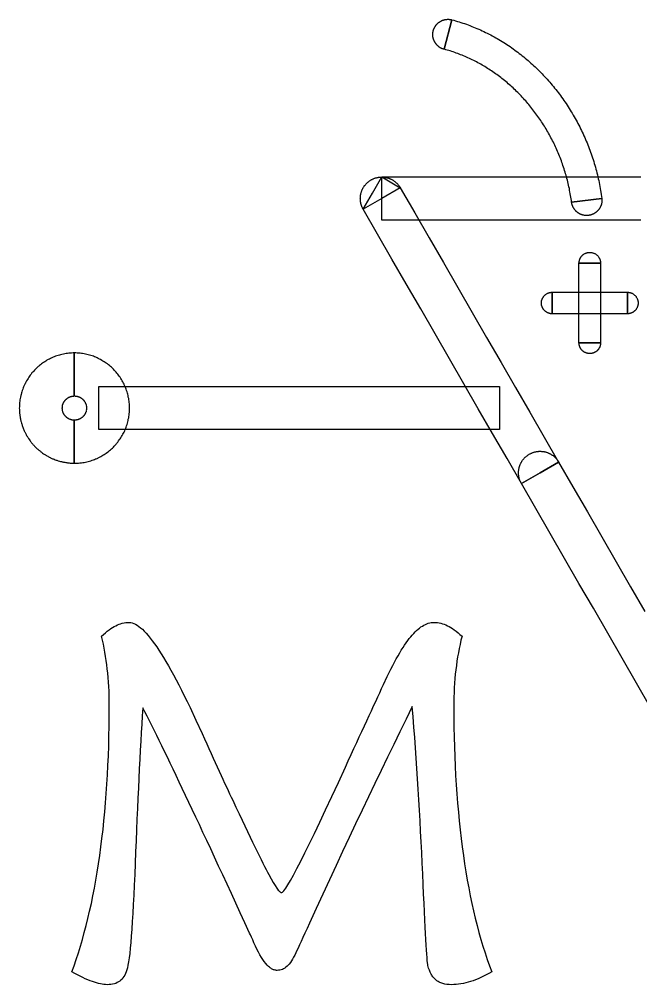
# Model space of a CAD drawing. Extents: x 0 to 100, y 0 to 85.
# Drawn here: x 0 to 45.9, y 13.8 to 85.1 of the extents above; entities that cross this region are included whole.
import ezdxf

# ---------------------------------------------------------------- set-up
doc = ezdxf.new("R2010")
doc.units = 0
doc.layers.get('0').update_dxf_attribs({"linetype": 'CONTINUOUS'})

msp = doc.modelspace()

# ---------------------------------------------------------------- linework, layer by layer
at = {"color": 7}
for points in [[(31.943752, 85.022728), (31.368751, 82.847788), (31.337504, 82.854045), (31.312501, 82.866536), (31.287498, 82.872793), (31.256245, 82.885284), (31.231242, 82.891542), (31.206239, 82.904033), (31.181236, 82.916524), (31.156233, 82.929015), (31.13123, 82.941506), (31.106226, 82.953997), (31.081223, 82.966488), (31.05622, 82.985233), (31.037461, 82.997724), (31.012458, 83.010215), (30.987455, 83.028961), (30.968696, 83.047707), (30.943693, 83.060198), (30.924934, 83.078943), (30.906201, 83.097692), (30.887442, 83.11644), (30.862439, 83.135186), (30.84368, 83.153934), (30.824948, 83.172683), (30.81246, 83.191431), (30.793701, 83.216429), (30.774968, 83.235177), (30.756209, 83.253923), (30.743721, 83.278923), (30.724962, 83.297672), (30.712474, 83.32267), (30.699985, 83.347667), (30.681253, 83.366416), (30.668764, 83.391414), (30.656276, 83.416414), (30.643788, 83.441412), (30.631273, 83.46641), (30.625002, 83.49141), (30.612514, 83.516408), (30.600026, 83.541406), (30.593755, 83.566404), (30.581267, 83.591402), (30.575022, 83.616402), (30.568778, 83.6414), (30.562508, 83.666398), (30.556237, 83.697647), (30.549993, 83.722645), (30.543722, 83.747642), (30.543722, 83.778891), (30.537478, 83.803892), (30.537478, 83.82889), (30.531234, 83.860141), (30.531234, 83.885138), (30.531234, 83.910136), (30.531234, 83.941385), (30.531234, 83.966383), (30.531234, 83.997632), (30.531234, 84.02263), (30.537478, 84.053878), (30.537478, 84.078876), (30.543722, 84.110125), (30.549993, 84.135123), (30.556237, 84.166372), (30.562508, 84.191372), (30.568778, 84.222623), (30.575022, 84.247621), (30.581267, 84.27887), (30.593755, 84.303868), (30.600026, 84.328868), (30.612514, 84.360117), (30.625002, 84.385115), (30.637491, 84.410113), (30.650005, 84.435111), (30.662494, 84.460109), (30.674982, 84.485106), (30.68747, 84.510107), (30.699959, 84.528855), (30.718718, 84.553853), (30.731206, 84.578854), (30.749965, 84.597599), (30.762453, 84.622597), (30.781186, 84.641346), (30.799945, 84.666343), (30.818677, 84.685092), (30.837436, 84.70384), (30.856169, 84.722589), (30.874928, 84.741337), (30.893687, 84.760083), (30.912446, 84.778831), (30.931205, 84.797579), (30.956208, 84.816328), (30.97494, 84.828819), (30.999943, 84.847567), (31.018676, 84.860058), (31.043679, 84.878806), (31.062411, 84.891297), (31.087415, 84.903788), (31.112418, 84.922537), (31.137421, 84.935028), (31.15618, 84.941285), (31.181183, 84.953776), (31.206186, 84.966267), (31.231189, 84.978758), (31.256192, 84.985016), (31.281195, 84.997506), (31.312445, 85.003764), (31.337448, 85.016255), (31.362452, 85.022512), (31.387455, 85.02877), (31.412458, 85.035027), (31.443708, 85.041284), (31.468711, 85.041284), (31.493714, 85.047542), (31.524964, 85.053799), (31.549967, 85.053799), (31.57497, 85.053799), (31.606223, 85.060057), (31.631226, 85.060057), (31.662476, 85.060057), (31.687479, 85.060057), (31.718729, 85.060057), (31.743732, 85.053799), (31.774982, 85.053799), (31.799985, 85.047542), (31.831232, 85.047542), (31.856235, 85.041284), (31.887483, 85.035027), (31.912486, 85.02877)], [(43.006253, 71.841845), (40.781253, 71.560601), (40.762494, 71.685598), (40.743762, 71.816845), (40.725003, 71.935592), (40.7, 72.066839), (40.681241, 72.191833), (40.656237, 72.316831), (40.631234, 72.435578), (40.612475, 72.566825), (40.581223, 72.68557), (40.55622, 72.810567), (40.52497, 72.935564), (40.499967, 73.060558), (40.468717, 73.179309), (40.437467, 73.304303), (40.399967, 73.4293), (40.368717, 73.548045), (40.337465, 73.660544), (40.299968, 73.785539), (40.262466, 73.910535), (40.224967, 74.023033), (40.187467, 74.148029), (40.143716, 74.266776), (40.106216, 74.385522), (40.068717, 74.504268), (40.024965, 74.616766), (39.974967, 74.735512), (39.931216, 74.854258), (39.887467, 74.966756), (39.843715, 75.085502), (39.793717, 75.198), (39.737467, 75.316745), (39.693715, 75.429244), (39.637465, 75.54174), (39.587469, 75.654238), (39.537468, 75.766734), (39.481218, 75.87923), (39.431217, 75.991728), (39.374966, 76.104224), (39.318716, 76.21672), (39.256216, 76.322968), (39.199966, 76.435464), (39.137466, 76.54171), (39.081215, 76.647959), (39.018715, 76.754205), (38.962465, 76.860454), (38.899968, 76.9667), (38.831218, 77.072946), (38.768716, 77.179194), (38.706216, 77.279191), (38.637467, 77.385437), (38.568715, 77.491686), (38.499965, 77.591682), (38.431216, 77.691678), (38.362467, 77.791677), (38.293717, 77.897923), (38.218719, 77.991672), (38.149964, 78.091668), (38.074965, 78.191665), (37.999966, 78.285411), (37.924968, 78.39166), (37.849966, 78.479157), (37.774967, 78.579153), (37.693716, 78.672902), (37.618715, 78.766649), (37.543716, 78.854146), (37.462465, 78.947895), (37.387467, 79.041641), (37.299966, 79.129138), (37.224967, 79.222887), (37.137464, 79.310384), (37.056216, 79.40413), (36.974968, 79.48538), (36.887465, 79.572877), (36.806217, 79.654124), (36.718716, 79.741623), (36.631216, 79.82287), (36.549968, 79.910367), (36.456215, 79.991614), (36.368715, 80.072863), (36.281214, 80.15411), (36.193717, 80.229108), (36.099967, 80.310357), (36.012467, 80.385354), (35.918717, 80.466601), (35.824964, 80.541599), (35.731217, 80.616596), (35.637467, 80.691595), (35.543718, 80.766593), (35.449965, 80.83534), (35.356215, 80.910337), (35.262465, 80.979087), (35.162466, 81.047835), (35.068716, 81.116583), (34.968717, 81.18533), (34.868715, 81.24783), (34.774968, 81.316577), (34.674966, 81.379075), (34.574964, 81.441573), (34.474968, 81.510323), (34.374966, 81.566571), (34.274966, 81.629069), (34.168715, 81.685317), (34.068716, 81.747816), (33.968714, 81.804062), (33.862465, 81.860313), (33.756216, 81.916561), (33.656217, 81.966559), (33.549966, 82.022807), (33.443714, 82.072807), (33.337466, 82.122805), (33.231217, 82.172803), (33.124965, 82.222802), (33.024966, 82.2728), (32.912465, 82.316551), (32.806217, 82.360297), (32.699965, 82.404047), (32.587467, 82.447796), (32.481216, 82.491544), (32.368715, 82.529043), (32.262466, 82.572792), (32.149965, 82.61029), (32.043717, 82.647789), (31.931216, 82.68529), (31.818715, 82.722788), (31.706217, 82.754037), (31.593716, 82.785286), (31.481215, 82.816535), (31.368714, 82.847784), (31.943715, 85.022724), (32.081213, 84.985225), (32.212468, 84.947724), (32.349967, 84.910225), (32.481216, 84.866477), (32.612465, 84.822729), (32.743717, 84.77898), (32.881215, 84.741482), (33.012465, 84.691483), (33.143714, 84.641483), (33.274966, 84.597735), (33.406218, 84.541487), (33.537467, 84.491488), (33.668716, 84.44149), (33.793716, 84.385242), (33.918715, 84.328992), (34.049965, 84.272744), (34.181217, 84.216496), (34.306216, 84.153998), (34.431216, 84.09775), (34.556216, 84.029001), (34.681216, 83.966503), (34.806215, 83.904005), (34.924966, 83.841507), (35.049965, 83.772757), (35.174965, 83.70401), (35.293715, 83.635262), (35.412466, 83.566515), (35.537465, 83.491517), (35.656216, 83.416518), (35.774966, 83.34777), (35.887464, 83.272773), (36.006214, 83.191524), (36.124965, 83.116526), (36.237466, 83.041529), (36.356216, 82.960282), (36.468717, 82.879033), (36.581215, 82.791536), (36.693716, 82.710289), (36.806217, 82.629039), (36.918717, 82.541543), (37.031218, 82.460295), (37.137464, 82.372796), (37.243716, 82.2853), (37.356217, 82.191553), (37.462465, 82.104056), (37.568717, 82.010307), (37.674965, 81.92281), (37.781214, 81.829064), (37.881216, 81.729065), (37.987467, 81.635318), (38.087467, 81.541572), (38.193715, 81.447825), (38.293717, 81.347826), (38.387464, 81.24783), (38.493716, 81.147831), (38.593715, 81.047835), (38.687465, 80.941589), (38.787467, 80.84159), (38.881217, 80.735344), (38.974966, 80.635348), (39.068716, 80.529099), (39.162466, 80.422853), (39.249966, 80.316604), (39.343716, 80.210358), (39.437466, 80.097862), (39.524966, 79.985364), (39.612467, 79.879118), (39.706217, 79.76037), (39.787468, 79.654124), (39.874965, 79.541628), (39.956216, 79.429132), (40.043716, 79.310384), (40.124967, 79.191636), (40.206216, 79.07914), (40.287467, 78.960394), (40.368717, 78.841646), (40.443716, 78.7229), (40.518715, 78.610404), (40.599969, 78.485407), (40.674967, 78.366661), (40.749966, 78.241663), (40.824965, 78.122917), (40.893717, 77.997922), (40.974965, 77.872924), (41.043717, 77.747928), (41.112466, 77.622931), (41.181216, 77.497935), (41.249968, 77.372937), (41.312468, 77.241692), (41.381217, 77.116695), (41.443717, 76.985449), (41.506217, 76.860454), (41.568717, 76.729206), (41.631216, 76.597961), (41.693716, 76.466713), (41.749967, 76.335468), (41.806217, 76.197971), (41.862468, 76.072975), (41.918718, 75.935478), (41.974968, 75.804233), (42.024967, 75.672985), (42.081217, 75.53549), (42.124966, 75.397995), (42.181216, 75.260497), (42.224965, 75.123002), (42.274966, 74.985505), (42.324967, 74.84801), (42.368716, 74.710513), (42.412468, 74.566768), (42.456216, 74.429271), (42.493716, 74.298025), (42.537467, 74.154278), (42.574967, 74.010533), (42.612466, 73.866786), (42.649965, 73.729291), (42.681218, 73.585544), (42.718715, 73.441799), (42.749967, 73.298054), (42.781217, 73.160558), (42.812467, 73.01056), (42.843715, 72.866817), (42.868718, 72.723069), (42.899965, 72.579324), (42.918724, 72.435578), (42.943727, 72.29183), (42.96873, 72.141835), (42.987463, 71.99184)], [(28.131333, 72.623094), (26.759458, 71.835614), (25.387585, 71.048138), (25.368839, 71.085637), (25.350093, 71.116887), (25.331345, 71.154386), (25.312599, 71.191883), (25.300108, 71.229383), (25.28136, 71.266882), (25.268869, 71.304381), (25.256378, 71.341881), (25.243887, 71.37938), (25.23763, 71.416879), (25.225139, 71.454376), (25.218881, 71.491876), (25.20639, 71.529375), (25.200133, 71.566872), (25.193876, 71.604371), (25.187618, 71.641873), (25.187618, 71.67937), (25.181361, 71.723119), (25.181361, 71.760618), (25.181361, 71.798118), (25.175103, 71.835614), (25.181361, 71.873114), (25.181361, 71.910616), (25.181361, 71.948113), (25.187618, 71.985612), (25.187618, 72.023111), (25.193876, 72.060611), (25.200133, 72.098107), (25.20639, 72.135607), (25.212648, 72.173106), (25.225139, 72.210606), (25.231396, 72.248105), (25.243887, 72.285604), (25.256378, 72.323104), (25.268869, 72.360601), (25.28136, 72.391851), (25.293851, 72.42935), (25.306342, 72.466847), (25.325088, 72.498099), (25.337579, 72.535596), (25.356327, 72.566846), (25.375073, 72.598096), (25.393821, 72.635593), (25.412567, 72.666843), (25.431313, 72.698093), (25.456313, 72.729342), (25.475059, 72.76059), (25.500059, 72.79184), (25.525057, 72.823087), (25.550058, 72.854337), (25.575058, 72.885587), (25.600059, 72.91059), (25.625059, 72.941837), (25.65631, 72.96684), (25.681311, 72.998088), (25.712562, 73.023091), (25.743811, 73.048094), (25.77506, 73.073097), (25.806311, 73.0981), (25.837559, 73.123103), (25.868811, 73.141862), (25.90006, 73.166865), (25.93756, 73.185624), (25.975061, 73.210627), (26.00631, 73.229386), (26.043811, 73.248119), (26.08131, 73.266878), (26.118811, 73.28561), (26.156309, 73.298099), (26.18756, 73.310587), (26.225061, 73.329346), (26.26256, 73.341834), (26.300061, 73.354323), (26.33756, 73.360593), (26.37506, 73.373082), (26.418811, 73.379326), (26.45631, 73.391814), (26.493811, 73.398058), (26.531311, 73.404329), (26.56881, 73.410573), (26.606312, 73.410573), (26.643812, 73.416844), (26.681311, 73.416844), (26.72506, 73.416844), (26.762562, 73.416844), (26.800061, 73.416844), (26.837561, 73.416844), (26.87506, 73.416844), (26.912562, 73.410573), (26.950061, 73.410573), (26.987561, 73.404329), (27.02506, 73.398058), (27.062562, 73.391814), (27.100062, 73.38557), (27.137561, 73.373082), (27.17506, 73.366811), (27.21256, 73.354323), (27.250062, 73.341834), (27.281312, 73.329346), (27.318811, 73.316858), (27.356313, 73.304369), (27.387561, 73.291881), (27.425063, 73.273122), (27.45631, 73.260634), (27.493812, 73.241875), (27.525059, 73.223116), (27.556312, 73.204357), (27.593811, 73.185598), (27.625061, 73.160595), (27.656311, 73.141862), (27.687561, 73.123103), (27.718814, 73.0981), (27.750061, 73.073097), (27.781311, 73.048094), (27.806314, 73.023091), (27.837564, 72.998088), (27.868814, 72.973085), (27.893817, 72.941835), (27.91882, 72.916832), (27.95007, 72.885582), (27.975073, 72.854332), (28.000076, 72.823084), (28.025079, 72.791834), (28.043812, 72.760587), (28.068815, 72.729337), (28.093818, 72.691838), (28.112577, 72.660588)], [(26.762586, 73.429321), (28.131333, 72.623094), (29.193829, 70.782813), (30.256263, 68.942636), (31.318719, 67.102428), (32.381256, 65.262073), (33.443685, 63.421907), (34.50613, 61.581714), (35.56862, 59.741441), (36.631142, 57.901116), (37.693693, 56.060735), (38.756299, 54.220261), (39.818834, 52.379912), (38.446959, 51.592433), (37.075084, 50.804956), (36.012591, 52.645237), (34.950154, 54.485414), (33.887701, 56.325622), (32.825163, 58.165977), (31.762734, 60.006141), (30.700289, 61.846337), (29.6378, 63.686609), (28.575278, 65.526934), (27.512727, 67.367315), (26.45012, 69.207789), (25.387585, 71.048138), (26.075085, 72.238728)], [(41.325004, 61.185897), (41.325004, 63.146256), (41.325004, 65.106607), (41.325004, 67.066981), (42.918753, 67.066981), (42.918753, 65.106623), (42.918753, 63.146272), (42.918753, 61.185897)], [(39.343753, 64.917041), (41.195834, 64.917041), (43.047907, 64.917041), (44.900003, 64.917041), (44.900003, 63.329588), (43.047923, 63.329588), (41.19585, 63.329588), (39.343753, 63.329588)], [(4.043077, 52.300267), (4.043077, 55.474773), (4.037362, 55.47345), (4.018899, 55.479588), (3.999998, 55.479588), (3.962635, 55.479588), (3.956041, 55.486176), (3.949887, 55.479588), (3.937579, 55.486176), (3.912525, 55.486176), (3.875162, 55.498479), (3.868569, 55.498479), (3.862415, 55.498479), (3.850106, 55.498479), (3.856261, 55.504644), (3.825052, 55.511232), (3.793843, 55.517397), (3.781095, 55.517397), (3.774941, 55.523535), (3.743732, 55.535839), (3.70637, 55.548591), (3.699776, 55.554756), (3.675162, 55.560921), (3.662414, 55.567509), (3.668569, 55.573674), (3.662414, 55.573674), (3.643513, 55.579812), (3.62505, 55.585977), (3.62505, 55.592142), (3.618896, 55.59873), (3.606148, 55.611033), (3.587685, 55.611033), (3.574938, 55.623786), (3.543729, 55.648392), (3.524827, 55.661145), (3.518673, 55.661145), (3.512519, 55.66731), (3.499771, 55.679613), (3.487463, 55.692366), (3.468561, 55.711257), (3.462407, 55.717422), (3.456252, 55.717422), (3.437351, 55.742478), (3.418888, 55.754781), (3.418888, 55.76092), (3.412294, 55.76092), (3.40614, 55.773672), (3.393832, 55.785976), (3.381084, 55.798729), (3.368776, 55.817196), (3.362622, 55.817196), (3.362622, 55.823361), (3.34372, 55.848417), (3.324818, 55.879625), (3.31251, 55.892378), (3.318664, 55.892378), (3.31251, 55.898543), (3.306355, 55.904707), (3.299762, 55.91746), (3.287453, 55.923625), (3.281299, 55.948681), (3.275145, 55.960984), (3.268552, 55.967149), (3.268552, 55.960984), (3.262397, 55.979876), (3.256243, 55.998767), (3.250089, 56.004932), (3.231187, 56.042293), (3.225033, 56.073504), (3.225033, 56.079668), (3.218879, 56.079668), (3.218879, 56.092421), (3.212285, 56.123629), (3.199977, 56.154839), (3.199977, 56.160978), (3.199977, 56.167142), (3.199977, 56.17373), (3.187669, 56.211095), (3.181075, 56.242302), (3.187669, 56.242302), (3.181075, 56.255055), (3.181075, 56.26122), (3.181075, 56.298582), (3.174921, 56.317473), (3.174921, 56.335941), (3.181075, 56.373742), (3.174921, 56.40495), (3.174921, 56.423841), (3.181075, 56.442309), (3.181075, 56.467365), (3.181075, 56.486256), (3.187669, 56.511312), (3.193823, 56.52978), (3.193823, 56.56099), (3.199977, 56.573743), (3.199977, 56.598799), (3.212285, 56.617267), (3.218879, 56.642323), (3.225033, 56.661215), (3.231187, 56.673518), (3.237341, 56.698574), (3.250089, 56.735933), (3.256243, 56.735933), (3.256243, 56.742521), (3.268552, 56.760989), (3.268552, 56.773742), (3.275145, 56.77988), (3.281299, 56.786045), (3.287453, 56.817253), (3.300201, 56.836144), (3.318664, 56.848447), (3.331411, 56.867338), (3.337566, 56.88623), (3.356467, 56.911286), (3.368776, 56.923589), (3.381084, 56.935892), (3.393832, 56.954783), (3.40614, 56.967086), (3.425042, 56.985977), (3.437351, 56.99873), (3.450098, 57.017198), (3.475154, 57.03609), (3.487463, 57.048393), (3.487463, 57.054557), (3.50021, 57.054557), (3.512519, 57.073449), (3.53142, 57.086202), (3.556037, 57.098505), (3.568785, 57.110808), (3.587687, 57.123561), (3.606149, 57.135864), (3.625051, 57.142029), (3.63736, 57.154782), (3.662416, 57.167085), (3.687469, 57.179838), (3.706371, 57.186002), (3.712525, 57.192167), (3.737581, 57.198332), (3.762637, 57.211085), (3.781097, 57.21725), (3.799999, 57.223415), (3.818901, 57.230003), (3.85011, 57.236167), (3.868572, 57.242332), (3.887474, 57.248497), (3.906376, 57.248497), (3.924836, 57.248497), (3.949892, 57.26125), (3.981101, 57.26125), (4.000003, 57.26125), (4.025056, 57.26125), (4.043077, 57.266965), (4.043077, 60.44059), (3.968791, 60.436198), (3.862417, 60.429609), (3.762637, 60.429609), (3.656264, 60.417306), (3.556044, 60.398415), (3.462417, 60.39225), (3.356044, 60.379947), (3.256263, 60.354891), (3.14989, 60.336), (3.05011, 60.304792), (2.962637, 60.285901), (2.868571, 60.254693), (2.762637, 60.223483), (2.668571, 60.192276), (2.581099, 60.154914), (2.493626, 60.123703), (2.393846, 60.079748), (2.300219, 60.03623), (2.218901, 59.986123), (2.137582, 59.948758), (2.043956, 59.898649), (1.962637, 59.842385), (1.875165, 59.792276), (1.793846, 59.742164), (1.712527, 59.6859), (1.643956, 59.629636), (1.562637, 59.567221), (1.487472, 59.510958), (1.45011, 59.473593), (1.4, 59.442386), (1.362637, 59.405024), (1.324835, 59.373374), (1.262417, 59.31755), (1.193846, 59.248539), (1.124835, 59.173373), (1.062417, 59.104801), (0.993846, 59.029638), (0.931428, 58.961066), (0.868571, 58.873595), (0.806154, 58.798429), (0.756044, 58.723703), (0.693626, 58.642383), (0.643956, 58.561066), (0.593846, 58.473592), (0.543736, 58.392275), (0.50022, 58.317551), (0.475165, 58.273593), (0.45011, 58.223484), (0.425055, 58.16722), (0.4, 58.129856), (0.387692, 58.092497), (0.362637, 58.042385), (0.337582, 57.992275), (0.318681, 57.936012), (0.281318, 57.861285), (0.25011, 57.767218), (0.218901, 57.667438), (0.187692, 57.573813), (0.156044, 57.486342), (0.131428, 57.379966), (0.106373, 57.28634), (0.087472, 57.179967), (0.062417, 57.086339), (0.050109, 56.98612), (0.037362, 56.886341), (0.025055, 56.779965), (0.012307, 56.679746), (0.006153, 56.573815), (0.006153, 56.467439), (0, 56.373673), (0.006154, 56.273452), (0.006154, 56.167079), (0.012308, 56.061145), (0.025055, 55.973671), (0.031209, 55.910817), (0.037363, 55.854553), (0.043956, 55.80488), (0.056264, 55.742026), (0.068571, 55.654552), (0.081319, 55.567078), (0.093626, 55.510814), (0.106374, 55.454551), (0.118681, 55.404883), (0.131429, 55.348619), (0.156044, 55.254552), (0.187692, 55.173672), (0.2, 55.123562), (0.218901, 55.073453), (0.231209, 55.017189), (0.256264, 54.960925), (0.287473, 54.879606), (0.318681, 54.804882), (0.337582, 54.754773), (0.362637, 54.698509), (0.387692, 54.642245), (0.406154, 54.611035), (0.425055, 54.573673), (0.45011, 54.51741), (0.475165, 54.467298), (0.50022, 54.429938), (0.518681, 54.398728), (0.543736, 54.348619), (0.568791, 54.304663), (0.587692, 54.267299), (0.618901, 54.21719), (0.643956, 54.173674), (0.681319, 54.123564), (0.70022, 54.092354), (0.74989, 54.023345), (0.8, 53.948619), (0.837363, 53.89851), (0.875165, 53.854991), (0.906374, 53.81719), (0.931429, 53.78598), (0.956044, 53.748618), (0.993846, 53.710814), (1.031209, 53.661144), (1.062418, 53.636088), (1.093626, 53.598726), (1.131429, 53.560922), (1.168791, 53.517406), (1.193846, 53.49235), (1.218901, 53.473459), (1.256264, 53.429943), (1.30022, 53.392139), (1.331429, 53.360932), (1.362638, 53.335876), (1.406154, 53.298511), (1.45011, 53.261152), (1.487473, 53.236096), (1.512528, 53.204888), (1.556044, 53.179832), (1.6, 53.142468), (1.65011, 53.104667), (1.718682, 53.048403), (1.787693, 53.004887), (1.825055, 52.979831), (1.875165, 52.942469), (1.924835, 52.917413), (1.962638, 52.886206), (2, 52.867315), (2.043956, 52.848423), (2.10022, 52.817216), (2.131429, 52.798748), (2.168791, 52.779857), (2.212308, 52.748646), (2.275165, 52.72359), (2.312528, 52.704699), (2.343736, 52.686231), (2.393846, 52.661175), (2.456264, 52.636119), (2.50022, 52.617228), (2.574945, 52.592172), (2.656264, 52.55481), (2.718682, 52.536342), (2.768791, 52.517451), (2.825055, 52.504698), (2.875165, 52.48623), (2.956044, 52.455022), (3.043956, 52.436131), (3.106374, 52.423828), (3.156044, 52.404937), (3.212308, 52.392634), (3.268572, 52.379881), (3.34989, 52.367577), (3.443956, 52.354825), (3.506374, 52.342521), (3.556044, 52.336357), (3.612308, 52.329769), (3.675165, 52.323604), (3.762638, 52.311301), (3.868572, 52.311301), (3.974945, 52.305136)], [(4.043369, 52.300267), (4.068864, 52.298415), (4.16293, 52.305004), (4.275458, 52.311168), (4.381392, 52.311168), (4.481611, 52.323471), (4.581392, 52.336224), (4.681612, 52.348527), (4.787985, 52.36128), (4.881611, 52.385887), (4.981392, 52.404778), (5.081612, 52.435985), (5.181392, 52.454877), (5.275458, 52.486084), (5.369084, 52.517292), (5.468864, 52.548502), (5.56293, 52.585864), (5.637655, 52.617074), (5.687765, 52.635966), (5.744029, 52.661022), (5.794139, 52.686078), (5.825348, 52.698381), (5.868864, 52.723437), (5.925128, 52.748493), (5.969084, 52.779703), (6.019194, 52.798594), (6.093919, 52.848706), (6.175238, 52.892222), (6.262711, 52.942332), (6.344029, 52.998595), (6.425348, 53.054859), (6.500512, 53.111123), (6.575238, 53.173541), (6.662711, 53.235958), (6.731721, 53.298374), (6.806447, 53.360794), (6.875458, 53.423649), (6.950183, 53.492221), (7.012601, 53.567389), (7.075458, 53.629804), (7.106667, 53.661012), (7.144029, 53.70453), (7.175238, 53.748486), (7.212601, 53.785847), (7.268864, 53.861013), (7.331721, 53.942332), (7.381392, 54.017056), (7.444249, 54.098376), (7.493919, 54.173541), (7.544029, 54.267167), (7.600293, 54.348486), (7.650403, 54.435958), (7.687765, 54.523429), (7.731722, 54.598597), (7.781392, 54.692223), (7.819194, 54.798596), (7.856557, 54.886067), (7.887765, 54.973541), (7.925128, 55.067166), (7.956337, 55.167388), (7.981393, 55.261013), (8.006449, 55.354639), (8.031505, 55.448267), (8.050407, 55.55464), (8.075463, 55.661013), (8.093925, 55.754641), (8.100519, 55.85486), (8.112827, 55.95464), (8.125136, 56.061013), (8.131729, 56.160792), (8.131729, 56.267168), (8.144037, 56.373541), (8.131729, 56.473321), (8.131729, 56.579694), (8.125136, 56.679474), (8.112827, 56.785849), (8.10008, 56.886068), (8.093925, 56.985848), (8.075463, 57.079476), (8.050407, 57.185849), (8.031505, 57.292222), (8.006449, 57.385848), (7.981393, 57.479476), (7.956337, 57.57354), (7.925128, 57.673323), (7.887765, 57.766945), (7.856557, 57.848265), (7.819194, 57.941893), (7.775238, 58.048266), (7.731722, 58.135738), (7.687765, 58.217057), (7.650403, 58.304528), (7.594139, 58.392002), (7.544029, 58.473319), (7.493919, 58.554639), (7.444249, 58.642111), (7.381392, 58.723431), (7.331721, 58.798157), (7.268864, 58.873322), (7.206447, 58.954642), (7.144029, 59.029366), (7.081612, 59.104528), (7.012601, 59.17354), (6.950183, 59.248266), (6.875458, 59.317277), (6.806447, 59.379695), (6.731721, 59.442113), (6.656557, 59.504531), (6.575238, 59.566949), (6.500512, 59.629364), (6.425348, 59.685628), (6.344029, 59.741891), (6.256557, 59.792003), (6.175238, 59.842113), (6.093919, 59.892222), (6.006447, 59.948486), (5.918974, 59.98585), (5.831502, 60.035957), (5.750183, 60.073322), (5.644249, 60.123431), (5.550183, 60.154641), (5.468864, 60.192003), (5.375238, 60.223211), (5.275458, 60.254421), (5.175238, 60.285628), (5.087766, 60.30452), (4.987985, 60.335727), (4.887765, 60.354619), (4.781392, 60.379675), (4.675458, 60.391978), (4.581392, 60.398143), (4.487765, 60.417034), (4.381392, 60.429337), (4.275458, 60.429337), (4.169084, 60.435925), (4.068864, 60.44209), (4.043369, 60.440238), (4.043369, 57.266613), (4.044242, 57.267142), (4.068859, 57.261004), (4.093915, 57.267142), (4.118969, 57.260554), (4.144025, 57.260554), (4.162926, 57.260554), (4.187982, 57.260554), (4.219191, 57.248251), (4.237654, 57.248251), (4.250401, 57.248251), (4.268861, 57.242086), (4.293917, 57.235498), (4.318973, 57.22936), (4.344029, 57.223195), (4.356338, 57.21703), (4.37524, 57.210865), (4.406449, 57.198112), (4.42535, 57.191948), (4.431505, 57.191948), (4.456558, 57.179195), (4.481614, 57.166892), (4.500516, 57.154588), (4.512824, 57.148), (4.537878, 57.135697), (4.55634, 57.123394), (4.569088, 57.110641), (4.58799, 57.098338), (4.612604, 57.085585), (4.625352, 57.073282), (4.644253, 57.060979), (4.656562, 57.048226), (4.66887, 57.029335), (4.687772, 57.017032), (4.70052, 56.99814), (4.718982, 56.985837), (4.73173, 56.966946), (4.744038, 56.954643), (4.76294, 56.94189), (4.775249, 56.923422), (4.781403, 56.910669), (4.800305, 56.885613), (4.812613, 56.867145), (4.825361, 56.854392), (4.837669, 56.835924), (4.850417, 56.817033), (4.856571, 56.798142), (4.868879, 56.779674), (4.875473, 56.754618), (4.887781, 56.729562), (4.90009, 56.704506), (4.906683, 56.673298), (4.918992, 56.654407), (4.925146, 56.642104), (4.925146, 56.617048), (4.937893, 56.591992), (4.937893, 56.566936), (4.950202, 56.554633), (4.944048, 56.535741), (4.950202, 56.510685), (4.956356, 56.486079), (4.962949, 56.461023), (4.956356, 56.442132), (4.962949, 56.417076), (4.969104, 56.398608), (4.962949, 56.373552), (4.969104, 56.341902), (4.962949, 56.323434), (4.956356, 56.298378), (4.962949, 56.279487), (4.956356, 56.254431), (4.950202, 56.229375), (4.944048, 56.204769), (4.950202, 56.185877), (4.937893, 56.166986), (4.937893, 56.148518), (4.925146, 56.117308), (4.925146, 56.098417), (4.918992, 56.086114), (4.906683, 56.061058), (4.90009, 56.036002), (4.887781, 56.010946), (4.881627, 56.004781), (4.875473, 55.992028), (4.868879, 55.96082), (4.856571, 55.941929), (4.844263, 55.923461), (4.837669, 55.90457), (4.825361, 55.892267), (4.812613, 55.873375), (4.800305, 55.854484), (4.781403, 55.829878), (4.775249, 55.810987), (4.756347, 55.798684), (4.756347, 55.785931), (4.744038, 55.792095), (4.744038, 55.785931), (4.737884, 55.779766), (4.718982, 55.75471), (4.700081, 55.742407), (4.687772, 55.723515), (4.66887, 55.711212), (4.656562, 55.692321), (4.63766, 55.679568), (4.625352, 55.667265), (4.612604, 55.654962), (4.58799, 55.642209), (4.569088, 55.629906), (4.550186, 55.617153), (4.537878, 55.60485), (4.512824, 55.592547), (4.487768, 55.579794), (4.481614, 55.573655), (4.47546, 55.573655), (4.47546, 55.567491), (4.462712, 55.567491), (4.437656, 55.554738), (4.431502, 55.548573), (4.394139, 55.542408), (4.375238, 55.529655), (4.362929, 55.52349), (4.344027, 55.517352), (4.312818, 55.511187), (4.30051, 55.504599), (4.275454, 55.498434), (4.256552, 55.49227), (4.231496, 55.49227), (4.212594, 55.49227), (4.18798, 55.479966), (4.169078, 55.479966), (4.144022, 55.479966), (4.12512, 55.479966), (4.100506, 55.473378), (4.068858, 55.479966), (4.068858, 55.479437), (4.043362, 55.474595)], [(5.873616, 57.960986), (7.986215, 57.960986), (10.098824, 57.960986), (12.211281, 57.960986), (14.323789, 57.960986), (16.436221, 57.960986), (18.548926, 57.960986), (20.661676, 57.960986), (22.774097, 57.960986), (24.886749, 57.960986), (26.99939, 57.960986), (29.111898, 57.960986), (31.224654, 57.960986), (33.337336, 57.960986), (35.450002, 57.960986), (35.450002, 56.370406), (35.450002, 54.779826), (33.337402, 54.779826), (31.224797, 54.779826), (29.112337, 54.779826), (26.99983, 54.779826), (24.887397, 54.779826), (22.774692, 54.779826), (20.661943, 54.779826), (18.549521, 54.779826), (16.43687, 54.779826), (14.324227, 54.779826), (12.211719, 54.779826), (10.098964, 54.779826), (7.986281, 54.779826), (5.873616, 54.779826), (5.873616, 56.370406)], [(39.818752, 52.386138), (38.446877, 51.592409), (37.075002, 50.798683), (37.056243, 50.83618), (37.037484, 50.867432), (37.018725, 50.904929), (36.999966, 50.942428), (36.987477, 50.979928), (36.968745, 51.017427), (36.956257, 51.054924), (36.943768, 51.092426), (36.93128, 51.129925), (36.918792, 51.167422), (36.912521, 51.204922), (36.900006, 51.242421), (36.893735, 51.279918), (36.887465, 51.317417), (36.881221, 51.354919), (36.87495, 51.398665), (36.868679, 51.436162), (36.868679, 51.473664), (36.862435, 51.511164), (36.862435, 51.54866), (36.862435, 51.58616), (36.862435, 51.623659), (36.862435, 51.661158), (36.868679, 51.704905), (36.868679, 51.742407), (36.87495, 51.779906), (36.87495, 51.817403), (36.881221, 51.854902), (36.887465, 51.892402), (36.899953, 51.929901), (36.906224, 51.967398), (36.918712, 52.004897), (36.924956, 52.03615), (36.937445, 52.073647), (36.949933, 52.111146), (36.962421, 52.148645), (36.97491, 52.179893), (36.987424, 52.217392), (37.006183, 52.254891), (37.024942, 52.286141), (37.037431, 52.323641), (37.05619, 52.354888), (37.074949, 52.386138), (37.093708, 52.423637), (37.112467, 52.454885), (37.13747, 52.486135), (37.156229, 52.517385), (37.181232, 52.548634), (37.206235, 52.579884), (37.231238, 52.611132), (37.256241, 52.636135), (37.281244, 52.667382), (37.306247, 52.698632), (37.337497, 52.723635), (37.3625, 52.748638), (37.393753, 52.779888), (37.425, 52.804891), (37.456253, 52.829895), (37.4875, 52.854898), (37.518753, 52.879901), (37.55, 52.89866), (37.581253, 52.923663), (37.618752, 52.948666), (37.656251, 52.967425), (37.687504, 52.986184), (37.725001, 53.004943), (37.762503, 53.023702), (37.800005, 53.042461), (37.837502, 53.054949), (37.868754, 53.073708), (37.906251, 53.086196), (37.943753, 53.098685), (37.981252, 53.111173), (38.018752, 53.123661), (38.056251, 53.129906), (38.100003, 53.142394), (38.137502, 53.148665), (38.175001, 53.154935), (38.212503, 53.161206), (38.25, 53.16745), (38.287502, 53.173721), (38.325002, 53.173721), (38.362501, 53.179991), (38.406253, 53.179991), (38.443752, 53.179991), (38.481251, 53.179991), (38.518753, 53.179991), (38.556253, 53.173721), (38.593752, 53.173721), (38.631254, 53.16745), (38.668751, 53.16745), (38.706253, 53.161206), (38.743752, 53.154935), (38.781252, 53.142447), (38.818754, 53.136176), (38.856251, 53.129932), (38.893753, 53.117444), (38.931255, 53.104955), (38.968751, 53.092467), (39.000004, 53.079979), (39.037501, 53.06749), (39.075003, 53.055002), (39.106253, 53.036243), (39.143752, 53.017484), (39.175002, 53.004996), (39.212501, 52.986237), (39.243754, 52.967478), (39.275001, 52.948719), (39.306251, 52.923716), (39.343753, 52.904957), (39.375001, 52.886198), (39.406253, 52.861195), (39.431256, 52.836192), (39.462509, 52.811188), (39.493759, 52.786185), (39.525009, 52.761182), (39.550012, 52.736179), (39.581265, 52.704929), (39.606268, 52.679926), (39.631271, 52.648679), (39.656274, 52.617429), (39.681277, 52.586182), (39.70628, 52.554932), (39.731283, 52.523682), (39.756286, 52.492432), (39.78129, 52.461184), (39.800048, 52.423685)], [(32.687503, 39.536506), (32.612502, 39.236513), (32.543753, 38.930274), (32.475003, 38.624032), (32.418753, 38.317787), (32.362502, 38.005296), (32.312502, 37.692807), (32.268753, 37.380315), (32.231253, 37.061575), (32.193751, 36.742834), (32.162504, 36.417843), (32.137501, 36.080351), (32.118768, 35.736613), (32.100009, 35.386622), (32.093765, 35.030381), (32.081277, 34.667892), (32.081277, 34.299153), (32.087521, 33.549173), (32.093792, 32.817944), (32.10628, 32.086715), (32.125039, 31.367982), (32.150042, 30.655504), (32.181292, 29.955522), (32.218794, 29.255543), (32.256293, 28.568063), (32.306294, 27.893082), (32.356293, 27.218101), (32.418793, 26.555619), (32.481292, 25.899386), (32.550044, 25.249408), (32.625043, 24.611921), (32.706291, 23.980691), (32.787545, 23.355711), (32.881292, 22.743224), (32.975045, 22.136995), (33.075041, 21.543262), (33.187542, 20.955781), (33.300043, 20.380794), (33.412541, 19.818311), (33.537544, 19.268327), (33.668793, 18.72459), (33.800045, 18.193351), (33.937543, 17.66837), (34.081291, 17.162132), (34.231294, 16.662144), (34.387544, 16.16841), (34.543794, 15.687176), (34.712542, 15.218437), (34.881293, 14.762203), (34.675043, 14.64345), (34.468792, 14.537204), (34.275043, 14.43721), (34.075042, 14.34346), (33.881293, 14.262214), (33.693793, 14.180969), (33.506294, 14.112219), (33.325043, 14.055969), (33.143793, 13.999724), (32.962543, 13.94972), (32.787545, 13.912221), (32.606295, 13.874724), (32.431294, 13.849721), (32.256293, 13.830989), (32.081293, 13.824718), (31.912544, 13.818474), (31.737543, 13.824718), (31.568792, 13.837206), (31.412542, 13.868456), (31.262542, 13.905956), (31.193793, 13.924715), (31.125044, 13.949718), (31.056292, 13.974721), (30.993792, 14.005971), (30.937544, 14.04347), (30.875041, 14.074717), (30.818794, 14.112217), (30.768793, 14.155966), (30.718794, 14.199714), (30.668793, 14.243461), (30.625042, 14.293462), (30.575041, 14.34346), (30.531292, 14.39971), (30.493793, 14.462205), (30.450041, 14.524705), (30.412544, 14.587205), (30.33754, 14.730953), (30.275041, 14.880945), (30.218793, 15.049688), (30.168794, 15.230933), (30.156306, 15.305932), (30.137547, 15.430932), (30.125059, 15.599673), (30.106326, 15.818417), (30.087567, 16.080915), (30.062564, 16.387155), (30.043805, 16.743395), (30.018802, 17.143384), (29.993799, 17.587122), (29.968796, 18.074606), (29.943793, 18.612094), (29.912543, 19.199577), (29.881293, 19.82456), (29.850043, 20.499536), (29.818793, 21.224518), (29.787543, 21.993244), (29.750041, 22.780721), (29.712544, 23.568203), (29.675042, 24.349427), (29.631291, 25.130655), (29.593794, 25.911885), (29.550042, 26.693112), (29.500042, 27.468092), (29.456293, 28.236821), (29.406292, 29.005546), (29.356293, 29.774277), (29.300043, 30.543006), (29.250042, 31.305482), (29.193792, 32.067964), (29.131292, 32.824193), (29.075041, 33.58042), (29.012541, 34.336649), (28.562543, 33.417926), (28.106293, 32.486701), (27.643791, 31.549227), (27.181291, 30.599254), (26.718792, 29.636781), (26.250042, 28.668057), (25.781293, 27.686837), (25.306292, 26.693112), (24.831291, 25.686891), (24.356292, 24.674418), (23.875041, 23.649448), (23.387541, 22.61198), (22.900043, 21.562005), (22.412542, 20.505786), (21.918792, 19.437067), (21.418791, 18.35585), (21.243791, 17.968357), (21.087542, 17.618369), (20.937542, 17.293379), (20.806291, 17.005885), (20.687541, 16.749644), (20.581291, 16.524651), (20.493792, 16.330904), (20.418792, 16.16841), (20.337541, 15.999662), (20.256292, 15.843417), (20.175042, 15.699672), (20.093791, 15.568428), (20.012541, 15.449678), (19.931292, 15.343429), (19.850041, 15.249684), (19.768791, 15.174688), (19.687542, 15.099689), (19.606291, 15.043439), (19.518792, 14.993443), (19.425041, 14.949697), (19.331291, 14.918445), (19.237541, 14.893441), (19.137542, 14.880953), (19.031291, 14.874682), (18.981291, 14.874682), (18.931292, 14.880953), (18.881292, 14.893441), (18.825042, 14.905956), (18.775042, 14.924715), (18.725041, 14.943474), (18.668791, 14.968477), (18.618791, 14.999727), (18.568791, 15.037227), (18.512542, 15.074726), (18.462542, 15.112225), (18.406292, 15.162226), (18.300003, 15.26222), (18.193754, 15.380973), (18.087503, 15.518464), (17.981253, 15.668459), (17.875003, 15.837208), (17.762503, 16.018452), (17.656253, 16.218443), (17.543753, 16.430938), (17.437503, 16.662181), (17.325003, 16.912175), (17.231253, 17.130919), (17.143753, 17.324669), (17.062503, 17.487162), (17.000003, 17.630905), (16.656253, 18.387137), (16.312503, 19.124616), (15.981253, 19.843343), (15.656253, 20.549572), (15.337503, 21.243301), (15.025002, 21.918285), (14.718753, 22.57452), (14.418753, 23.218246), (14.131253, 23.843229), (13.843753, 24.455713), (13.562503, 25.049446), (13.293753, 25.630683), (13.031253, 26.193163), (12.775002, 26.7369), (12.518752, 27.274386), (12.275002, 27.78687), (12.037503, 28.286856), (11.806252, 28.774343), (11.581253, 29.25558), (11.362503, 29.718067), (11.143752, 30.168054), (10.931252, 30.599293), (10.725002, 31.02428), (10.525003, 31.436768), (10.331253, 31.836757), (10.143752, 32.217996), (9.956253, 32.592987), (9.781253, 32.949227), (9.606252, 33.299215), (9.437503, 33.630455), (9.275003, 33.949196), (9.112502, 34.255438), (9.075003, 33.661705), (9.043753, 33.055473), (9.006252, 32.424241), (8.968752, 31.786759), (8.931252, 31.124277), (8.900003, 30.449296), (8.862502, 29.755566), (8.825002, 29.043086), (8.793752, 28.318106), (8.756253, 27.574376), (8.725003, 26.811899), (8.687502, 26.036919), (8.656253, 25.24319), (8.618752, 24.436968), (8.587502, 23.611989), (8.556252, 22.768262), (8.518752, 21.94328), (8.487503, 21.155806), (8.450002, 20.418328), (8.412502, 19.730848), (8.375002, 19.080864), (8.337502, 18.474632), (8.306252, 17.918401), (8.268753, 17.405914), (8.225002, 16.937176), (8.187502, 16.512186), (8.150002, 16.130948), (8.106253, 15.799708), (8.068752, 15.512215), (8.025002, 15.26847), (7.981253, 15.068479), (7.943752, 14.912235), (7.893752, 14.774736), (7.843752, 14.64349), (7.787502, 14.524742), (7.725002, 14.412246), (7.656252, 14.318502), (7.587502, 14.224752), (7.506252, 14.149753), (7.425002, 14.081007), (7.331252, 14.018507), (7.237502, 13.968508), (7.131252, 13.918513), (7.018752, 13.887263), (6.893752, 13.856013), (6.768752, 13.837254), (6.631252, 13.824766), (6.487502, 13.818521), (6.375002, 13.824766), (6.250002, 13.83101), (6.125002, 13.849769), (5.993752, 13.874772), (5.850002, 13.912274), (5.706252, 13.949773), (5.550002, 13.999774), (5.393752, 14.056019), (5.225002, 14.112272), (5.056252, 14.181019), (4.875002, 14.262265), (4.693752, 14.343513), (4.500002, 14.437263), (4.300002, 14.537257), (4.093752, 14.643503), (3.881252, 14.762256), (4.050002, 15.218487), (4.206252, 15.687226), (4.362502, 16.162214), (4.518752, 16.649698), (4.662502, 17.149686), (4.800002, 17.662171), (4.937502, 18.180908), (5.068752, 18.712138), (5.193752, 19.255876), (5.318752, 19.812106), (5.431252, 20.374597), (5.543752, 20.949577), (5.650002, 21.53706), (5.750002, 22.130796), (5.850002, 22.737028), (5.937502, 23.355758), (6.025002, 23.980741), (6.106252, 24.61822), (6.181252, 25.261957), (6.250002, 25.911938), (6.312502, 26.57442), (6.368752, 27.243152), (6.418752, 27.918133), (6.468752, 28.605613), (6.512502, 29.299342), (6.543752, 30.005574), (6.575002, 30.718054), (6.600003, 31.436782), (6.618751, 32.168013), (6.637499, 32.905494), (6.643749, 33.649222), (6.643749, 34.405452), (6.643749, 34.767941), (6.637499, 35.124179), (6.625001, 35.47417), (6.612502, 35.817908), (6.587501, 36.1554), (6.562501, 36.480391), (6.531251, 36.805384), (6.500001, 37.124125), (6.456251, 37.430364), (6.418751, 37.736606), (6.368751, 38.042848), (6.318751, 38.349087), (6.262501, 38.64908), (6.206251, 38.949072), (6.143751, 39.242813), (6.075001, 39.536556), (6.218751, 39.667802), (6.356251, 39.786547), (6.487501, 39.899043), (6.625001, 39.999042), (6.750001, 40.092789), (6.881251, 40.174038), (7.000001, 40.249036), (7.125001, 40.311534), (7.243751, 40.367781), (7.362501, 40.41778), (7.481251, 40.455279), (7.606251, 40.492778), (7.737501, 40.517782), (7.862501, 40.536541), (7.993751, 40.549029), (8.131251, 40.5553), (8.237501, 40.542811), (8.343751, 40.524052), (8.462501, 40.480303), (8.581251, 40.424056), (8.700001, 40.355304), (8.825001, 40.261559), (8.956251, 40.161562), (9.093751, 40.042815), (9.231251, 39.905319), (9.375001, 39.749072), (9.518751, 39.580328), (9.668751, 39.399084), (9.818751, 39.199088), (9.981251, 38.980343), (10.143751, 38.7491), (10.306251, 38.499109), (10.475001, 38.236616), (10.650001, 37.955374), (10.831251, 37.661631), (11.012501, 37.34914), (11.193751, 37.0179), (11.387502, 36.674161), (11.581251, 36.311669), (11.775001, 35.93668), (11.975001, 35.542943), (12.181251, 35.136702), (12.393751, 34.711715), (12.606251, 34.274226), (13.043751, 33.343001), (13.500002, 32.349282), (13.668752, 31.968041), (13.837501, 31.599302), (14.000001, 31.236812), (14.162502, 30.880572), (14.318751, 30.54308), (14.468751, 30.205591), (14.618751, 29.88685), (14.762501, 29.574358), (14.900002, 29.268116), (15.037501, 28.974376), (15.162501, 28.693134), (15.293752, 28.41814), (15.412502, 28.155649), (15.531251, 27.905655), (15.650002, 27.66191), (15.756252, 27.424418), (16.000002, 26.918182), (16.225002, 26.436945), (16.443752, 25.968212), (16.656251, 25.530723), (16.856252, 25.111986), (17.043751, 24.711994), (17.225002, 24.337008), (17.400002, 23.987014), (17.556251, 23.655775), (17.712502, 23.343286), (17.850002, 23.055792), (17.987502, 22.793299), (18.106252, 22.549557), (18.225001, 22.324563), (18.325001, 22.124565), (18.418752, 21.949575), (18.593751, 21.630834), (18.750002, 21.362091), (18.887501, 21.130843), (19.018752, 20.943348), (19.075002, 20.868352), (19.125002, 20.799603), (19.175002, 20.743358), (19.218752, 20.693354), (19.262502, 20.662109), (19.300001, 20.630862), (19.331252, 20.618347), (19.362502, 20.612103), (19.393752, 20.624618), (19.437502, 20.649621), (19.487502, 20.693367), (19.537502, 20.75587), (19.600002, 20.837115), (19.668751, 20.937112), (19.750002, 21.05586), (19.831252, 21.193356), (20.025002, 21.518349), (20.243752, 21.912088), (20.493752, 22.387076), (20.775002, 22.924556), (21.081252, 23.54329), (21.425002, 24.230772), (21.787502, 24.987005), (22.187502, 25.818225), (22.618752, 26.724452), (23.075002, 27.699426), (23.562502, 28.749393), (24.075002, 29.874361), (24.293753, 30.3431), (24.506252, 30.799337), (24.712501, 31.249324), (24.912503, 31.680563), (25.106253, 32.10555), (25.293753, 32.511789), (25.481253, 32.911778), (25.656253, 33.299266), (25.831254, 33.674257), (26.000003, 34.036747), (26.162504, 34.386735), (26.318752, 34.724227), (26.468755, 35.055467), (26.612503, 35.367958), (26.750005, 35.6742), (26.887503, 35.96794), (27.168755, 36.561676), (27.437503, 37.111657), (27.575002, 37.374151), (27.706254, 37.624145), (27.831254, 37.861637), (27.962505, 38.086634), (28.087505, 38.299126), (28.206253, 38.505369), (28.331253, 38.699115), (28.450003, 38.88036), (28.562504, 39.049106), (28.675005, 39.211602), (28.787505, 39.361595), (28.900006, 39.499093), (29.006255, 39.624088), (29.118753, 39.742836), (29.225005, 39.855334), (29.331253, 39.96158), (29.443754, 40.055327), (29.550005, 40.136575), (29.656254, 40.217821), (29.768752, 40.286573), (29.875004, 40.34907), (29.981255, 40.405318), (30.093753, 40.449067), (30.200005, 40.486563), (30.306253, 40.517813), (30.418754, 40.536572), (30.525006, 40.549061), (30.631254, 40.555331), (30.756254, 40.549061), (30.881254, 40.536572), (31.006254, 40.517813), (31.131253, 40.49281), (31.250004, 40.455311), (31.368754, 40.417811), (31.493754, 40.367813), (31.612504, 40.311565), (31.731254, 40.249065), (31.856254, 40.174069), (31.981254, 40.092821), (32.112506, 39.999071), (32.250004, 39.899075), (32.393752, 39.786579), (32.537506, 39.667831)]]:
    msp.add_lwpolyline(points, close=True, dxfattribs=at)
for points in [[(45.887754, 70.248141), (43.762848, 70.248141), (41.63777, 70.248141), (39.512915, 70.248141), (37.388022, 70.248141), (35.263045, 70.248141), (33.138002, 70.248141), (31.012897, 70.248141), (28.887685, 70.248141), (26.762615, 70.248141), (26.762615, 71.838721), (26.762615, 73.4293), (28.887603, 73.4293), (31.012474, 73.4293), (33.137382, 73.4293), (35.262458, 73.4293), (37.387316, 73.4293), (39.512206, 73.4293), (41.637185, 73.4293), (43.762229, 73.4293), (45.887333, 73.4293)], [(40.781221, 71.560601), (43.006222, 71.841845), (43.006222, 71.816842), (43.012492, 71.785595), (43.012492, 71.760592), (43.012492, 71.729342), (43.012492, 71.704339), (43.012492, 71.673089), (43.012492, 71.648086), (43.012492, 71.616836), (43.006222, 71.591833), (43.006222, 71.56058), (42.999951, 71.535577), (42.999951, 71.504327), (42.993707, 71.479324), (42.987436, 71.454321), (42.981192, 71.429318), (42.974948, 71.398068), (42.96246, 71.373064), (42.956189, 71.348061), (42.949918, 71.323058), (42.93743, 71.298055), (42.924942, 71.273052), (42.918697, 71.248049), (42.906209, 71.223046), (42.893694, 71.198043), (42.881206, 71.173039), (42.868718, 71.148036), (42.856229, 71.129277), (42.843741, 71.104274), (42.824982, 71.079271), (42.812494, 71.060539), (42.793761, 71.035536), (42.781273, 71.016803), (42.762514, 70.9918), (42.743781, 70.973067), (42.725022, 70.954308), (42.706264, 70.935549), (42.687505, 70.916791), (42.668746, 70.898032), (42.649987, 70.879273), (42.631228, 70.86054), (42.612469, 70.841781), (42.587466, 70.823049), (42.568707, 70.80429), (42.543704, 70.791801), (42.524945, 70.773042), (42.499941, 70.760554), (42.481182, 70.748066), (42.456179, 70.735577), (42.431176, 70.716818), (42.406173, 70.70433), (42.38117, 70.691842), (42.356167, 70.679353), (42.331164, 70.673109), (42.306161, 70.660621), (42.281157, 70.648133), (42.256154, 70.641862), (42.224904, 70.629374), (42.199901, 70.623129), (42.174898, 70.616859), (42.143651, 70.610588), (42.118648, 70.604344), (42.0874, 70.598073), (42.062397, 70.591829), (42.03115, 70.591829), (42.006147, 70.585585), (41.9749, 70.585585), (41.949897, 70.585585), (41.918647, 70.579314), (41.887394, 70.579314), (41.862391, 70.579314), (41.831138, 70.585585), (41.806135, 70.585585), (41.781132, 70.585585), (41.749879, 70.591829), (41.724876, 70.591829), (41.693624, 70.598073), (41.668621, 70.604344), (41.643617, 70.610588), (41.61237, 70.616859), (41.587367, 70.623129), (41.562364, 70.629374), (41.537361, 70.635618), (41.512358, 70.648106), (41.487355, 70.654377), (41.462351, 70.666865), (41.437348, 70.679353), (41.412345, 70.691842), (41.387342, 70.70433), (41.362339, 70.710601), (41.337336, 70.729333), (41.312333, 70.741822), (41.293574, 70.75431), (41.268571, 70.766798), (41.249812, 70.785531), (41.224809, 70.798019), (41.20605, 70.816778), (41.181046, 70.835511), (41.162287, 70.847999), (41.143529, 70.866758), (41.124796, 70.885517), (41.099793, 70.904249), (41.081034, 70.923008), (41.062275, 70.941741), (41.049787, 70.966744), (41.031028, 70.985476), (41.012269, 71.004235), (40.993536, 71.029238), (40.981048, 71.047997), (40.962289, 71.073001), (40.949801, 71.091759), (40.937312, 71.116763), (40.918553, 71.141766), (40.906065, 71.166769), (40.893577, 71.185528), (40.881062, 71.210531), (40.868574, 71.235534), (40.862329, 71.260537), (40.849841, 71.29179), (40.837353, 71.316793), (40.831082, 71.341796), (40.818594, 71.366799), (40.81235, 71.391802), (40.806079, 71.423052), (40.799808, 71.448055), (40.793564, 71.479303), (40.787294, 71.504306), (40.781023, 71.535553), (40.780885, 71.560556)], [(42.918753, 67.066981), (41.325004, 67.066981), (41.325004, 67.08574), (41.331248, 67.104499), (41.331248, 67.123258), (41.331248, 67.148261), (41.331248, 67.16702), (41.337518, 67.185779), (41.337518, 67.204538), (41.343789, 67.223271), (41.350033, 67.24203), (41.350033, 67.260762), (41.356304, 67.279521), (41.362574, 67.304524), (41.368819, 67.317013), (41.375089, 67.335772), (41.38136, 67.354504), (41.387604, 67.373263), (41.400092, 67.391995), (41.406363, 67.410754), (41.412634, 67.429513), (41.425122, 67.442002), (41.431393, 67.460761), (41.443881, 67.479493), (41.450125, 67.491982), (41.462613, 67.510714), (41.475102, 67.523202), (41.48759, 67.541961), (41.493861, 67.55445), (41.506349, 67.573182), (41.518837, 67.58567), (41.531352, 67.598159), (41.54384, 67.610674), (41.562599, 67.629433), (41.575088, 67.641921), (41.587576, 67.654409), (41.600064, 67.666898), (41.618823, 67.679386), (41.631312, 67.691874), (41.6438, 67.704363), (41.662559, 67.710607), (41.675047, 67.723095), (41.712547, 67.741854), (41.743797, 67.766857), (41.762556, 67.773128), (41.775044, 67.779372), (41.793803, 67.79186), (41.812562, 67.798131), (41.850061, 67.810619), (41.887561, 67.823134), (41.925063, 67.835622), (41.962559, 67.841867), (41.981318, 67.848111), (42.000077, 67.848111), (42.018836, 67.854381), (42.043839, 67.854381), (42.081339, 67.860652), (42.12509, 67.860652), (42.16259, 67.860652), (42.206339, 67.854381), (42.225098, 67.854381), (42.24383, 67.848111), (42.262589, 67.848111), (42.281348, 67.841867), (42.318847, 67.835622), (42.356347, 67.823134), (42.393849, 67.810619), (42.431348, 67.798131), (42.468848, 67.779372), (42.500098, 67.766884), (42.531347, 67.74188), (42.568847, 67.723122), (42.600097, 67.704363), (42.6251, 67.679359), (42.65635, 67.654356), (42.6876, 67.629353), (42.712603, 67.598103), (42.737606, 67.5731), (42.756365, 67.54185), (42.781368, 67.5106), (42.800127, 67.479353), (42.818886, 67.441851), (42.837645, 67.410604), (42.856404, 67.373104), (42.868892, 67.335605), (42.881381, 67.304358), (42.893869, 67.260609), (42.90014, 67.223109), (42.90641, 67.204377), (42.90641, 67.185618), (42.912654, 67.166859), (42.912654, 67.1481), (42.918925, 67.104351), (42.91902, 67.066979)], [(39.343587, 64.917041), (39.343587, 63.329588), (39.324828, 63.329588), (39.306069, 63.329588), (39.28731, 63.329588), (39.262307, 63.335832), (39.243548, 63.335832), (39.224789, 63.335832), (39.20603, 63.342077), (39.187271, 63.348347), (39.168512, 63.348347), (39.149779, 63.354591), (39.13102, 63.360862), (39.112261, 63.367133), (39.093502, 63.373377), (39.074744, 63.379647), (39.055985, 63.385918), (39.037226, 63.392162), (39.018467, 63.398433), (38.999708, 63.404703), (38.980949, 63.417192), (38.96846, 63.423462), (38.949701, 63.435951), (38.930942, 63.442221), (38.918454, 63.45471), (38.899695, 63.467198), (38.88718, 63.473442), (38.868421, 63.485931), (38.855933, 63.498419), (38.837174, 63.510907), (38.824686, 63.523396), (38.812197, 63.535884), (38.799709, 63.548372), (38.78095, 63.560861), (38.768435, 63.573349), (38.755947, 63.592081), (38.743459, 63.60457), (38.73097, 63.617058), (38.718482, 63.635817), (38.705994, 63.648305), (38.699723, 63.660794), (38.687208, 63.679553), (38.67472, 63.698285), (38.668476, 63.710773), (38.655987, 63.729532), (38.643499, 63.748291), (38.637229, 63.76078), (38.630984, 63.779539), (38.61847, 63.798298), (38.612225, 63.817057), (38.605981, 63.829545), (38.599711, 63.848304), (38.59344, 63.867063), (38.587196, 63.885822), (38.580925, 63.904581), (38.574655, 63.92334), (38.56841, 63.942072), (38.56841, 63.967075), (38.56214, 63.985834), (38.56214, 64.004593), (38.555869, 64.023326), (38.555869, 64.042085), (38.555869, 64.060844), (38.549625, 64.085847), (38.549625, 64.104606), (38.549625, 64.123365), (38.549625, 64.142124), (38.549625, 64.167127), (38.555869, 64.185886), (38.555869, 64.204645), (38.555869, 64.223404), (38.56214, 64.248407), (38.56214, 64.267166), (38.56841, 64.285925), (38.56841, 64.304657), (38.574655, 64.323416), (38.580925, 64.342175), (38.587196, 64.360934), (38.59344, 64.379693), (38.599711, 64.398452), (38.605981, 64.417211), (38.612225, 64.43597), (38.61847, 64.454729), (38.630984, 64.467217), (38.637229, 64.485976), (38.643499, 64.504735), (38.655987, 64.517223), (38.668476, 64.535982), (38.67472, 64.554741), (38.687208, 64.56723), (38.699723, 64.585989), (38.705994, 64.598477), (38.718482, 64.617236), (38.73097, 64.629724), (38.743459, 64.642213), (38.755947, 64.660972), (38.768435, 64.673486), (38.78095, 64.685975), (38.799709, 64.698463), (38.812197, 64.710978), (38.824686, 64.723466), (38.837174, 64.735981), (38.855933, 64.748469), (38.868421, 64.760958), (38.88718, 64.773472), (38.899695, 64.785961), (38.930942, 64.80472), (38.968445, 64.823479), (38.980933, 64.829749), (38.999665, 64.842238), (39.018424, 64.848508), (39.037183, 64.854752), (39.074683, 64.873511), (39.112185, 64.886), (39.149684, 64.892244), (39.187184, 64.904732), (39.205942, 64.904732), (39.224701, 64.911003), (39.243434, 64.911003), (39.262193, 64.917247), (39.305944, 64.917247), (39.343396, 64.917475)], [(44.900003, 63.329588), (44.900003, 64.917041), (44.937503, 64.917041), (44.981254, 64.917041), (45.000013, 64.910796), (45.018746, 64.910796), (45.037505, 64.904526), (45.056264, 64.904526), (45.100012, 64.892038), (45.137514, 64.885767), (45.175014, 64.873279), (45.206264, 64.85452), (45.243763, 64.842031), (45.275013, 64.823272), (45.312513, 64.804513), (45.343765, 64.785781), (45.375015, 64.760778), (45.406262, 64.735775), (45.431265, 64.710771), (45.462515, 64.685768), (45.487519, 64.660765), (45.512522, 64.629518), (45.537525, 64.598268), (45.556284, 64.567018), (45.575043, 64.535768), (45.600046, 64.504518), (45.612561, 64.467021), (45.63132, 64.435772), (45.643808, 64.398272), (45.656296, 64.360775), (45.668785, 64.323276), (45.675055, 64.285777), (45.681299, 64.267018), (45.681299, 64.248259), (45.68757, 64.223256), (45.68757, 64.204497), (45.693841, 64.166997), (45.693841, 64.123251), (45.693841, 64.085752), (45.68757, 64.042003), (45.68757, 64.023244), (45.681299, 64.004485), (45.681299, 63.985726), (45.675055, 63.966967), (45.668785, 63.923218), (45.656296, 63.885719), (45.643808, 63.848222), (45.63132, 63.816972), (45.625049, 63.798239), (45.612561, 63.77948), (45.60629, 63.760722), (45.600046, 63.748207), (45.575043, 63.71071), (45.556284, 63.67946), (45.543795, 63.660701), (45.537525, 63.648213), (45.525036, 63.635724), (45.512548, 63.616965), (45.50006, 63.604477), (45.487571, 63.591989), (45.475083, 63.57323), (45.462595, 63.560742), (45.443836, 63.548253), (45.431348, 63.535765), (45.418859, 63.523277), (45.406371, 63.510788), (45.387638, 63.4983), (45.37515, 63.485812), (45.356391, 63.473323), (45.343903, 63.467079), (45.325144, 63.454564), (45.312655, 63.442076), (45.293896, 63.435805), (45.275138, 63.423317), (45.262649, 63.417046), (45.24389, 63.404558), (45.225131, 63.398287), (45.206372, 63.392017), (45.187613, 63.385773), (45.175099, 63.379502), (45.15634, 63.373231), (45.137581, 63.366987), (45.118822, 63.360743), (45.100089, 63.354472), (45.075086, 63.348202), (45.056327, 63.348202), (45.037568, 63.341958), (45.018836, 63.335687), (45.000077, 63.335687), (44.981318, 63.335687), (44.962559, 63.329416), (44.937556, 63.329416), (44.918797, 63.329416), (44.899905, 63.329358)], [(41.325004, 61.185572), (42.918753, 61.185572), (42.918753, 61.141823), (42.912509, 61.104323), (42.912509, 61.07932), (42.906238, 61.060561), (42.906238, 61.041802), (42.899968, 61.023043), (42.893723, 60.985547), (42.881235, 60.948047), (42.868747, 60.910545), (42.856258, 60.873048), (42.850014, 60.854289), (42.837526, 60.835531), (42.831255, 60.823042), (42.818767, 60.804283), (42.800008, 60.773036), (42.781249, 60.741786), (42.768734, 60.723027), (42.756246, 60.704268), (42.749975, 60.69178), (42.737487, 60.679291), (42.724999, 60.660532), (42.71251, 60.648044), (42.700022, 60.635556), (42.687534, 60.623067), (42.668801, 60.610579), (42.656313, 60.598091), (42.643798, 60.579332), (42.625039, 60.573088), (42.612551, 60.560599), (42.600062, 60.548111), (42.581303, 60.535623), (42.568815, 60.523134), (42.550056, 60.510646), (42.531297, 60.504402), (42.518782, 60.491914), (42.500023, 60.485643), (42.481291, 60.473155), (42.468803, 60.46691), (42.450044, 60.46064), (42.431311, 60.448151), (42.412552, 60.441907), (42.393793, 60.435637), (42.375034, 60.429366), (42.356275, 60.423122), (42.337516, 60.416851), (42.318757, 60.410607), (42.299998, 60.410607), (42.28124, 60.404363), (42.262481, 60.398092), (42.243748, 60.398092), (42.224989, 60.391822), (42.20623, 60.391822), (42.181227, 60.391822), (42.162468, 60.391822), (42.143709, 60.391822), (42.124977, 60.391822), (42.099973, 60.391822), (42.081215, 60.391822), (42.062456, 60.391822), (42.043723, 60.391822), (42.01872, 60.391822), (41.999961, 60.398092), (41.981202, 60.398092), (41.962443, 60.404363), (41.943684, 60.410607), (41.924925, 60.410607), (41.906166, 60.416851), (41.887407, 60.423122), (41.868648, 60.429366), (41.849916, 60.435637), (41.831157, 60.441907), (41.812398, 60.448151), (41.793639, 60.46064), (41.77488, 60.46691), (41.762392, 60.473155), (41.743633, 60.485643), (41.724874, 60.491914), (41.712385, 60.504402), (41.693626, 60.510646), (41.674894, 60.523134), (41.662406, 60.535623), (41.643647, 60.548111), (41.631158, 60.560599), (41.618643, 60.573088), (41.599885, 60.579332), (41.587396, 60.598091), (41.574908, 60.610579), (41.562393, 60.623067), (41.543634, 60.635556), (41.531146, 60.648044), (41.518657, 60.660532), (41.506169, 60.679291), (41.493654, 60.69178), (41.48741, 60.704268), (41.474922, 60.723027), (41.462433, 60.741786), (41.449945, 60.754274), (41.443701, 60.773033), (41.431213, 60.785522), (41.424942, 60.804281), (41.412454, 60.82304), (41.40621, 60.835528), (41.399939, 60.854287), (41.387451, 60.873046), (41.381206, 60.891805), (41.374962, 60.910564), (41.368692, 60.929323), (41.362421, 60.948082), (41.356177, 60.966841), (41.349906, 60.9856), (41.349906, 61.004359), (41.343636, 61.023091), (41.337391, 61.04185), (41.337391, 61.060609), (41.331121, 61.079368), (41.331121, 61.104371), (41.331121, 61.12313), (41.331121, 61.141889), (41.32485, 61.160648), (41.324636, 61.185704)], [(46.637572, 34.235965), (45.575119, 36.076174), (44.512582, 37.916528), (43.450153, 39.756694), (42.387708, 41.596887), (41.325218, 43.43716), (40.262696, 45.277485), (39.200143, 47.117863), (38.137536, 48.958339), (37.075002, 50.798688), (37.075002, 50.804938), (38.446877, 51.595539), (39.818752, 52.386143), (40.881247, 50.546432), (41.943684, 48.706821), (43.006137, 46.867181), (44.068675, 45.027396), (45.131104, 43.187798), (46.193549, 41.348171)]]:
    msp.add_lwpolyline(points, dxfattribs=at)

doc.saveas('drawing.dxf')
